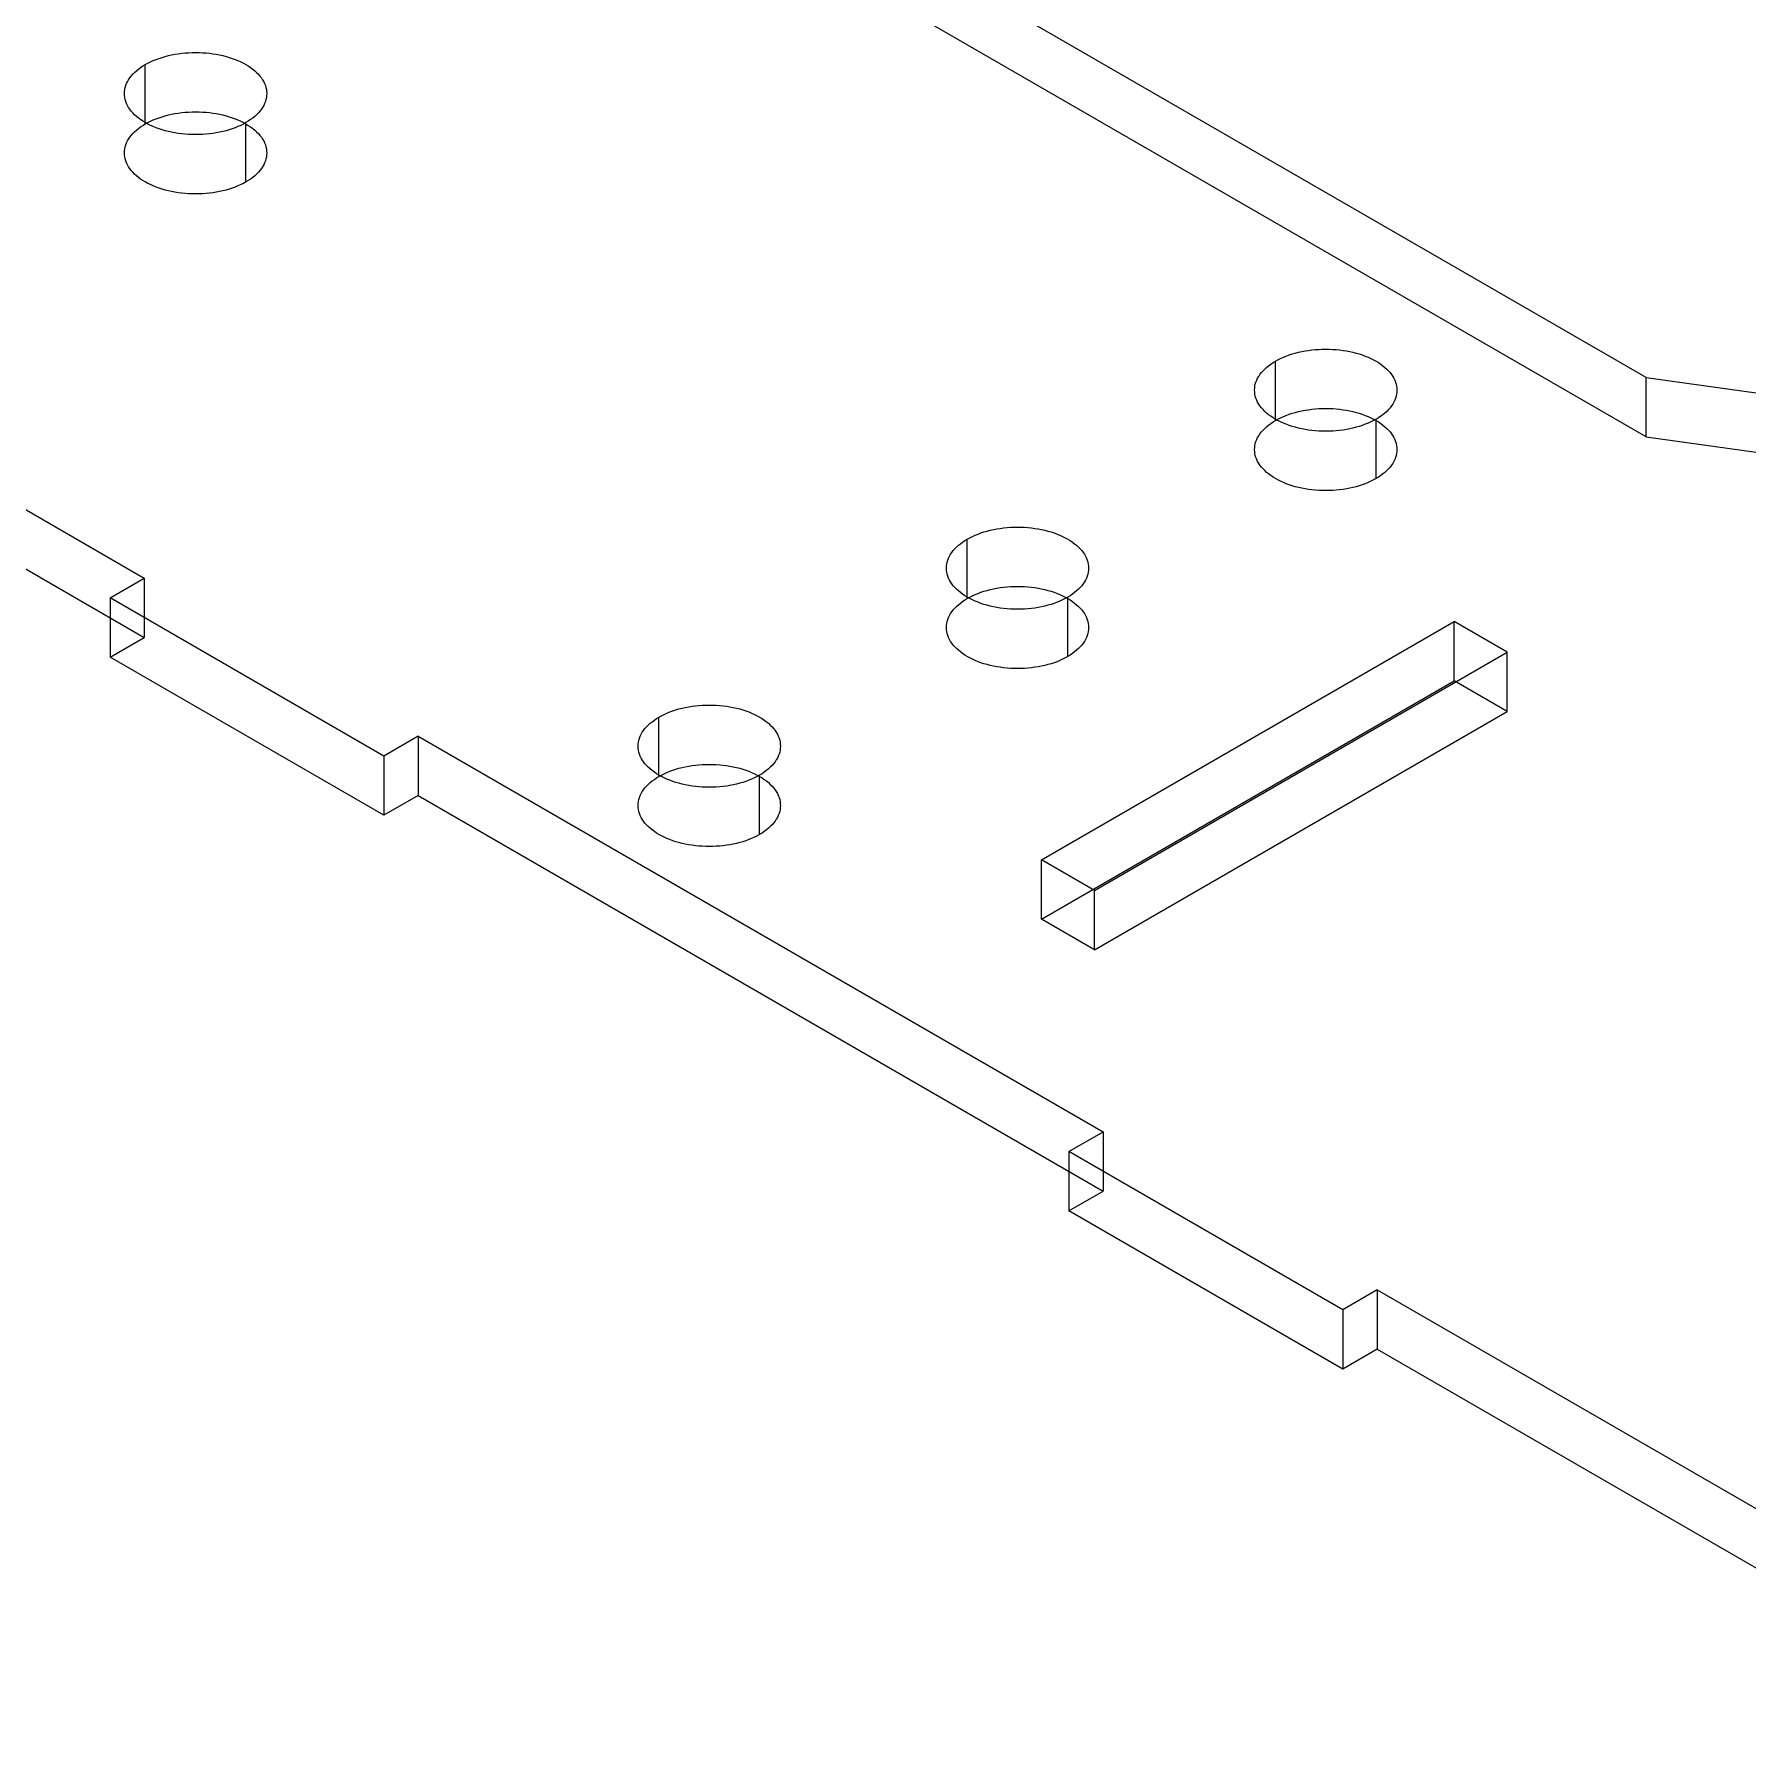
# Model space of a CAD drawing. Header units: inches. Extents: x 3 to 201, y 3 to 129.
# Drawn here: x 182.26 to 185.135, y 66.999 to 69.868 of the extents above; entities that cross this region are included whole.
import ezdxf

# ---------------------------------------------------------------- set-up
doc = ezdxf.new("R2010")
doc.units = ezdxf.units.IN
doc.header["$MEASUREMENT"] = 0

msp = doc.modelspace()

# ---------------------------------------------------------------- linework, layer by layer
at = {"layer": 'OUTLINE'}
for p, q in [((184.9652, 69.2924), (183.4662, 70.1579)), ((184.9652, 69.1929), (183.4662, 70.0584)), ((182.4909, 69.8338), (182.4965, 69.8348)), ((182.4965, 69.8348), (182.5021, 69.8357)), ((182.5021, 69.8357), (182.5078, 69.8365)), ((182.5078, 69.8365), (182.5136, 69.8371)), ((182.5136, 69.8371), (182.5194, 69.8375)), ((182.5194, 69.8375), (182.5252, 69.8377)), ((182.5252, 69.8377), (182.5311, 69.8378)), ((182.5311, 69.8378), (182.537, 69.8377)), ((182.537, 69.8377), (182.5428, 69.8375)), ((182.5428, 69.8375), (182.5486, 69.8371)), ((182.5486, 69.8371), (182.5544, 69.8365)), ((182.5544, 69.8365), (182.5601, 69.8357)), ((182.5601, 69.8357), (182.5658, 69.8348)), ((182.5658, 69.8348), (182.5713, 69.8338)), ((182.4287, 69.8043), (182.4319, 69.8072)), ((182.4319, 69.8072), (182.4352, 69.8099)), ((182.4352, 69.8099), (182.4388, 69.8126)), ((182.4388, 69.8126), (182.4427, 69.8152)), ((182.4427, 69.8152), (182.4467, 69.8176)), ((182.4467, 69.8176), (182.451, 69.82)), ((182.4467, 69.7181), (182.4467, 69.8176)), ((182.451, 69.82), (182.4554, 69.8222)), ((182.4554, 69.8222), (182.46, 69.8242)), ((182.46, 69.8242), (182.4648, 69.8262)), ((182.4648, 69.8262), (182.4697, 69.828)), ((182.4697, 69.828), (182.4748, 69.8297)), ((182.4748, 69.8297), (182.4801, 69.8312)), ((182.4801, 69.8312), (182.4854, 69.8326)), ((182.4854, 69.8326), (182.4909, 69.8338)), ((182.5713, 69.8338), (182.5768, 69.8326)), ((182.5768, 69.8326), (182.5821, 69.8312)), ((182.5821, 69.8312), (182.5874, 69.8297)), ((182.5874, 69.8297), (182.5925, 69.828)), ((182.5925, 69.828), (182.5974, 69.8262)), ((182.5974, 69.8262), (182.6022, 69.8242)), ((182.6022, 69.8242), (182.6068, 69.8222)), ((182.6068, 69.8222), (182.6113, 69.82)), ((182.6113, 69.82), (182.6155, 69.8176)), ((182.6155, 69.8176), (182.6195, 69.8152)), ((182.6195, 69.8152), (182.6234, 69.8126)), ((182.6234, 69.8126), (182.627, 69.8099)), ((182.627, 69.8099), (182.6303, 69.8072)), ((182.6303, 69.8072), (182.6335, 69.8043)), ((182.4123, 69.7756), (182.413, 69.779)), ((182.413, 69.779), (182.414, 69.7823)), ((182.414, 69.7823), (182.4153, 69.7856)), ((182.4153, 69.7856), (182.4169, 69.7889)), ((182.4169, 69.7889), (182.4187, 69.7921)), ((182.4187, 69.7921), (182.4208, 69.7953)), ((182.4208, 69.7953), (182.4232, 69.7984)), ((182.4232, 69.7984), (182.4258, 69.8014)), ((182.4258, 69.8014), (182.4287, 69.8043)), ((182.6335, 69.8043), (182.6364, 69.8014)), ((182.6364, 69.8014), (182.639, 69.7984)), ((182.639, 69.7984), (182.6414, 69.7953)), ((182.6414, 69.7953), (182.6435, 69.7921)), ((182.6435, 69.7921), (182.6453, 69.7889)), ((182.6453, 69.7889), (182.6469, 69.7856)), ((182.6469, 69.7856), (182.6482, 69.7823)), ((182.6482, 69.7823), (182.6492, 69.779)), ((182.6492, 69.779), (182.6499, 69.7756)), ((182.4118, 69.7689), (182.4119, 69.7723)), ((182.4119, 69.7655), (182.4118, 69.7689)), ((182.4119, 69.7723), (182.4123, 69.7756)), ((182.4123, 69.7621), (182.4119, 69.7655)), ((182.413, 69.7588), (182.4123, 69.7621)), ((182.414, 69.7554), (182.413, 69.7588)), ((182.4153, 69.7521), (182.414, 69.7554)), ((182.4169, 69.7489), (182.4153, 69.7521)), ((182.4187, 69.7457), (182.4169, 69.7489)), ((182.6453, 69.7489), (182.6435, 69.7457)), ((182.6469, 69.7521), (182.6453, 69.7489)), ((182.6482, 69.7554), (182.6469, 69.7521)), ((182.6492, 69.7588), (182.6482, 69.7554)), ((182.6499, 69.7621), (182.6492, 69.7588)), ((182.6499, 69.7756), (182.6503, 69.7723)), ((182.6503, 69.7655), (182.6499, 69.7621)), ((182.6503, 69.7723), (182.6505, 69.7689)), ((182.6505, 69.7689), (182.6503, 69.7655)), ((182.4208, 69.7425), (182.4187, 69.7457)), ((182.4232, 69.7394), (182.4208, 69.7425)), ((182.4258, 69.7364), (182.4232, 69.7394)), ((182.4287, 69.7335), (182.4258, 69.7364)), ((182.4319, 69.7306), (182.4287, 69.7335)), ((182.4352, 69.7278), (182.4319, 69.7306)), ((182.4388, 69.7252), (182.4352, 69.7278)), ((182.4427, 69.7226), (182.4388, 69.7252)), ((182.4467, 69.7202), (182.4427, 69.7226)), ((182.4467, 69.7181), (182.451, 69.7204)), ((182.451, 69.7178), (182.4467, 69.7202)), ((182.451, 69.7204), (182.4554, 69.7226)), ((182.4554, 69.7226), (182.46, 69.7247)), ((182.46, 69.7247), (182.4648, 69.7267)), ((182.4648, 69.7267), (182.4697, 69.7285)), ((182.4697, 69.7285), (182.4748, 69.7301)), ((182.4748, 69.7301), (182.4801, 69.7317)), ((182.4801, 69.7317), (182.4854, 69.733)), ((182.4854, 69.733), (182.4909, 69.7342)), ((182.4909, 69.7342), (182.4965, 69.7353)), ((182.4965, 69.7353), (182.5021, 69.7362)), ((182.5021, 69.7362), (182.5078, 69.737)), ((182.5078, 69.737), (182.5136, 69.7375)), ((182.5136, 69.7375), (182.5194, 69.7379)), ((182.5194, 69.7379), (182.5252, 69.7382)), ((182.5252, 69.7382), (182.5311, 69.7383)), ((182.5311, 69.7383), (182.537, 69.7382)), ((182.537, 69.7382), (182.5428, 69.7379)), ((182.5428, 69.7379), (182.5486, 69.7375)), ((182.5486, 69.7375), (182.5544, 69.737)), ((182.5544, 69.737), (182.5601, 69.7362)), ((182.5601, 69.7362), (182.5658, 69.7353)), ((182.5658, 69.7353), (182.5713, 69.7342)), ((182.5713, 69.7342), (182.5768, 69.733)), ((182.5768, 69.733), (182.5821, 69.7317)), ((182.5821, 69.7317), (182.5874, 69.7301)), ((182.5874, 69.7301), (182.5925, 69.7285)), ((182.5925, 69.7285), (182.5974, 69.7267)), ((182.5974, 69.7267), (182.6022, 69.7247)), ((182.6022, 69.7247), (182.6068, 69.7226)), ((182.6068, 69.7226), (182.6113, 69.7204)), ((182.6113, 69.7204), (182.6155, 69.7181)), ((182.6155, 69.7202), (182.6113, 69.7178)), ((182.6195, 69.7226), (182.6155, 69.7202)), ((182.6155, 69.6206), (182.6155, 69.7202)), ((182.6234, 69.7252), (182.6195, 69.7226)), ((182.627, 69.7278), (182.6234, 69.7252)), ((182.6303, 69.7306), (182.627, 69.7278)), ((182.6335, 69.7335), (182.6303, 69.7306)), ((182.6364, 69.7364), (182.6335, 69.7335)), ((182.639, 69.7394), (182.6364, 69.7364)), ((182.6414, 69.7425), (182.639, 69.7394)), ((182.6435, 69.7457), (182.6414, 69.7425)), ((182.4169, 69.6894), (182.4187, 69.6926)), ((182.4187, 69.6926), (182.4208, 69.6957)), ((182.4208, 69.6957), (182.4232, 69.6988)), ((182.4232, 69.6988), (182.4258, 69.7018)), ((182.4258, 69.7018), (182.4287, 69.7048)), ((182.4287, 69.7048), (182.4319, 69.7076)), ((182.4319, 69.7076), (182.4352, 69.7104)), ((182.4352, 69.7104), (182.4388, 69.7131)), ((182.4388, 69.7131), (182.4427, 69.7156)), ((182.4427, 69.7156), (182.4467, 69.7181)), ((182.4554, 69.7156), (182.451, 69.7178)), ((182.46, 69.7135), (182.4554, 69.7156)), ((182.4648, 69.7116), (182.46, 69.7135)), ((182.4697, 69.7098), (182.4648, 69.7116)), ((182.4748, 69.7081), (182.4697, 69.7098)), ((182.4801, 69.7066), (182.4748, 69.7081)), ((182.4854, 69.7052), (182.4801, 69.7066)), ((182.4909, 69.704), (182.4854, 69.7052)), ((182.4965, 69.7029), (182.4909, 69.704)), ((182.5021, 69.702), (182.4965, 69.7029)), ((182.5078, 69.7013), (182.5021, 69.702)), ((182.5136, 69.7007), (182.5078, 69.7013)), ((182.5194, 69.7003), (182.5136, 69.7007)), ((182.5252, 69.7001), (182.5194, 69.7003)), ((182.5311, 69.7), (182.5252, 69.7001)), ((182.537, 69.7001), (182.5311, 69.7)), ((182.5428, 69.7003), (182.537, 69.7001)), ((182.5486, 69.7007), (182.5428, 69.7003)), ((182.5544, 69.7013), (182.5486, 69.7007)), ((182.5601, 69.702), (182.5544, 69.7013)), ((182.5658, 69.7029), (182.5601, 69.702)), ((182.5713, 69.704), (182.5658, 69.7029)), ((182.5768, 69.7052), (182.5713, 69.704)), ((182.5821, 69.7066), (182.5768, 69.7052)), ((182.5874, 69.7081), (182.5821, 69.7066)), ((182.5925, 69.7098), (182.5874, 69.7081)), ((182.5974, 69.7116), (182.5925, 69.7098)), ((182.6022, 69.7135), (182.5974, 69.7116)), ((182.6068, 69.7156), (182.6022, 69.7135)), ((182.6113, 69.7178), (182.6068, 69.7156)), ((182.6155, 69.7181), (182.6195, 69.7156)), ((182.6195, 69.7156), (182.6234, 69.7131)), ((182.6234, 69.7131), (182.627, 69.7104)), ((182.627, 69.7104), (182.6303, 69.7076)), ((182.6303, 69.7076), (182.6335, 69.7048)), ((182.6335, 69.7048), (182.6364, 69.7018)), ((182.6364, 69.7018), (182.639, 69.6988)), ((182.639, 69.6988), (182.6414, 69.6957)), ((182.6414, 69.6957), (182.6435, 69.6926)), ((182.6435, 69.6926), (182.6453, 69.6894)), ((182.4118, 69.6694), (182.4119, 69.6727)), ((182.4119, 69.666), (182.4118, 69.6694)), ((182.4119, 69.6727), (182.4123, 69.6761)), ((182.4123, 69.6626), (182.4119, 69.666)), ((182.4123, 69.6761), (182.413, 69.6795)), ((182.413, 69.6593), (182.4123, 69.6626)), ((182.413, 69.6795), (182.414, 69.6828)), ((182.414, 69.6828), (182.4153, 69.6861)), ((182.4153, 69.6861), (182.4169, 69.6894)), ((182.6453, 69.6894), (182.6469, 69.6861)), ((182.6469, 69.6861), (182.6482, 69.6828)), ((182.6482, 69.6828), (182.6492, 69.6795)), ((182.6492, 69.6795), (182.6499, 69.6761)), ((182.6499, 69.6626), (182.6492, 69.6593)), ((182.6499, 69.6761), (182.6503, 69.6727)), ((182.6503, 69.666), (182.6499, 69.6626)), ((182.6503, 69.6727), (182.6505, 69.6694)), ((182.6505, 69.6694), (182.6503, 69.666)), ((182.414, 69.6559), (182.413, 69.6593)), ((182.4153, 69.6526), (182.414, 69.6559)), ((182.4169, 69.6494), (182.4153, 69.6526)), ((182.4187, 69.6461), (182.4169, 69.6494)), ((182.4208, 69.643), (182.4187, 69.6461)), ((182.4232, 69.6399), (182.4208, 69.643)), ((182.4258, 69.6369), (182.4232, 69.6399)), ((182.4287, 69.6339), (182.4258, 69.6369)), ((182.4319, 69.6311), (182.4287, 69.6339)), ((182.6335, 69.6339), (182.6303, 69.6311)), ((182.6364, 69.6369), (182.6335, 69.6339)), ((182.639, 69.6399), (182.6364, 69.6369)), ((182.6414, 69.643), (182.639, 69.6399)), ((182.6435, 69.6461), (182.6414, 69.643)), ((182.6453, 69.6494), (182.6435, 69.6461)), ((182.6469, 69.6526), (182.6453, 69.6494)), ((182.6482, 69.6559), (182.6469, 69.6526)), ((182.6492, 69.6593), (182.6482, 69.6559)), ((181.2957, 69.6196), (182.4449, 68.9561)), ((182.4352, 69.6283), (182.4319, 69.6311)), ((182.4388, 69.6256), (182.4352, 69.6283)), ((182.4427, 69.6231), (182.4388, 69.6256)), ((182.4467, 69.6206), (182.4427, 69.6231)), ((182.451, 69.6183), (182.4467, 69.6206)), ((182.4554, 69.6161), (182.451, 69.6183)), ((182.46, 69.614), (182.4554, 69.6161)), ((182.4648, 69.6121), (182.46, 69.614)), ((182.4697, 69.6103), (182.4648, 69.6121)), ((182.4748, 69.6086), (182.4697, 69.6103)), ((182.4801, 69.6071), (182.4748, 69.6086)), ((182.4854, 69.6057), (182.4801, 69.6071)), ((182.4909, 69.6045), (182.4854, 69.6057)), ((182.4965, 69.6034), (182.4909, 69.6045)), ((182.5713, 69.6045), (182.5658, 69.6034)), ((182.5768, 69.6057), (182.5713, 69.6045)), ((182.5821, 69.6071), (182.5768, 69.6057)), ((182.5874, 69.6086), (182.5821, 69.6071)), ((182.5925, 69.6103), (182.5874, 69.6086)), ((182.5974, 69.6121), (182.5925, 69.6103)), ((182.6022, 69.614), (182.5974, 69.6121)), ((182.6068, 69.6161), (182.6022, 69.614)), ((182.6113, 69.6183), (182.6068, 69.6161)), ((182.6155, 69.6206), (182.6113, 69.6183)), ((182.6195, 69.6231), (182.6155, 69.6206)), ((182.6234, 69.6256), (182.6195, 69.6231)), ((182.627, 69.6283), (182.6234, 69.6256)), ((182.6303, 69.6311), (182.627, 69.6283)), ((182.5021, 69.6025), (182.4965, 69.6034)), ((182.5078, 69.6018), (182.5021, 69.6025)), ((182.5136, 69.6012), (182.5078, 69.6018)), ((182.5194, 69.6008), (182.5136, 69.6012)), ((182.5252, 69.6005), (182.5194, 69.6008)), ((182.5311, 69.6005), (182.5252, 69.6005)), ((182.537, 69.6005), (182.5311, 69.6005)), ((182.5428, 69.6008), (182.537, 69.6005)), ((182.5486, 69.6012), (182.5428, 69.6008)), ((182.5544, 69.6018), (182.5486, 69.6012)), ((182.5601, 69.6025), (182.5544, 69.6018)), ((182.5658, 69.6034), (182.5601, 69.6025)), ((181.2957, 69.5201), (182.4449, 68.8566)), ((184.335, 69.315), (184.3389, 69.3175)), ((184.3389, 69.3175), (184.3429, 69.32)), ((184.3429, 69.32), (184.3472, 69.3223)), ((184.3429, 69.2205), (184.3429, 69.32)), ((184.3472, 69.3223), (184.3516, 69.3245)), ((184.3516, 69.3245), (184.3562, 69.3266)), ((184.3562, 69.3266), (184.361, 69.3286)), ((184.361, 69.3286), (184.366, 69.3304)), ((184.366, 69.3304), (184.371, 69.332)), ((184.371, 69.332), (184.3763, 69.3335)), ((184.3763, 69.3335), (184.3816, 69.3349)), ((184.3816, 69.3349), (184.3871, 69.3361)), ((184.3871, 69.3361), (184.3927, 69.3372)), ((184.3927, 69.3372), (184.3983, 69.3381)), ((184.3983, 69.3381), (184.404, 69.3388)), ((184.404, 69.3388), (184.4098, 69.3394)), ((184.4098, 69.3394), (184.4156, 69.3398)), ((184.4156, 69.3398), (184.4215, 69.3401)), ((184.4215, 69.3401), (184.4273, 69.3402)), ((184.4273, 69.3402), (184.4332, 69.3401)), ((184.4332, 69.3401), (184.439, 69.3398)), ((184.439, 69.3398), (184.4448, 69.3394)), ((184.4448, 69.3394), (184.4506, 69.3388)), ((184.4506, 69.3388), (184.4563, 69.3381)), ((184.4563, 69.3381), (184.462, 69.3372)), ((184.462, 69.3372), (184.4675, 69.3361)), ((184.4675, 69.3361), (184.473, 69.3349)), ((184.473, 69.3349), (184.4783, 69.3335)), ((184.4783, 69.3335), (184.4836, 69.332)), ((184.4836, 69.332), (184.4887, 69.3304)), ((184.4887, 69.3304), (184.4936, 69.3286)), ((184.4936, 69.3286), (184.4984, 69.3266)), ((184.4984, 69.3266), (184.503, 69.3245)), ((184.503, 69.3245), (184.5075, 69.3223)), ((184.5075, 69.3223), (184.5117, 69.32)), ((184.5117, 69.32), (184.5157, 69.3175)), ((184.5157, 69.3175), (184.5196, 69.315)), ((184.3103, 69.2847), (184.3115, 69.288)), ((184.3115, 69.288), (184.3131, 69.2913)), ((184.3131, 69.2913), (184.3149, 69.2945)), ((184.3149, 69.2945), (184.317, 69.2976)), ((184.317, 69.2976), (184.3194, 69.3007)), ((184.3194, 69.3007), (184.3221, 69.3037)), ((184.3221, 69.3037), (184.3249, 69.3067)), ((184.3249, 69.3067), (184.3281, 69.3095)), ((184.3281, 69.3095), (184.3314, 69.3123)), ((184.3314, 69.3123), (184.335, 69.315)), ((184.5196, 69.315), (184.5232, 69.3123)), ((184.5232, 69.3123), (184.5266, 69.3095)), ((184.5266, 69.3095), (184.5297, 69.3067)), ((184.5297, 69.3067), (184.5326, 69.3037)), ((184.5326, 69.3037), (184.5352, 69.3007)), ((184.5352, 69.3007), (184.5376, 69.2976)), ((184.5376, 69.2976), (184.5397, 69.2945)), ((184.5397, 69.2945), (184.5415, 69.2913)), ((184.5415, 69.2913), (184.5431, 69.288)), ((184.5431, 69.288), (184.5444, 69.2847)), ((184.9652, 69.1929), (184.9652, 69.2924)), ((184.9652, 69.2924), (186.8259, 69.0325)), ((184.308, 69.2713), (184.3081, 69.2746)), ((184.3081, 69.2679), (184.308, 69.2713)), ((184.3081, 69.2746), (184.3085, 69.278)), ((184.3085, 69.2645), (184.3081, 69.2679)), ((184.3085, 69.278), (184.3092, 69.2814)), ((184.3092, 69.2611), (184.3085, 69.2645)), ((184.3092, 69.2814), (184.3103, 69.2847)), ((184.3103, 69.2578), (184.3092, 69.2611)), ((184.5444, 69.2847), (184.5454, 69.2814)), ((184.5454, 69.2611), (184.5444, 69.2578)), ((184.5454, 69.2814), (184.5461, 69.278)), ((184.5461, 69.2645), (184.5454, 69.2611)), ((184.5461, 69.278), (184.5465, 69.2746)), ((184.5465, 69.2679), (184.5461, 69.2645)), ((184.5465, 69.2746), (184.5467, 69.2713)), ((184.5467, 69.2713), (184.5465, 69.2679)), ((184.3115, 69.2545), (184.3103, 69.2578)), ((184.3131, 69.2512), (184.3115, 69.2545)), ((184.3149, 69.248), (184.3131, 69.2512)), ((184.317, 69.2449), (184.3149, 69.248)), ((184.3194, 69.2418), (184.317, 69.2449)), ((184.3221, 69.2388), (184.3194, 69.2418)), ((184.3249, 69.2358), (184.3221, 69.2388)), ((184.3281, 69.233), (184.3249, 69.2358)), ((184.3314, 69.2302), (184.3281, 69.233)), ((184.361, 69.229), (184.366, 69.2308)), ((184.366, 69.2308), (184.371, 69.2325)), ((184.371, 69.2325), (184.3763, 69.234)), ((184.3763, 69.234), (184.3816, 69.2354)), ((184.3816, 69.2354), (184.3871, 69.2366)), ((184.3871, 69.2366), (184.3927, 69.2377)), ((184.3927, 69.2377), (184.3983, 69.2386)), ((184.3983, 69.2386), (184.404, 69.2393)), ((184.404, 69.2393), (184.4098, 69.2399)), ((184.4098, 69.2399), (184.4156, 69.2403)), ((184.4156, 69.2403), (184.4215, 69.2406)), ((184.4215, 69.2406), (184.4273, 69.2406)), ((184.4273, 69.2406), (184.4332, 69.2406)), ((184.4332, 69.2406), (184.439, 69.2403)), ((184.439, 69.2403), (184.4448, 69.2399)), ((184.4448, 69.2399), (184.4506, 69.2393)), ((184.4506, 69.2393), (184.4563, 69.2386)), ((184.4563, 69.2386), (184.462, 69.2377)), ((184.462, 69.2377), (184.4675, 69.2366)), ((184.4675, 69.2366), (184.473, 69.2354)), ((184.473, 69.2354), (184.4783, 69.234)), ((184.4783, 69.234), (184.4836, 69.2325)), ((184.4836, 69.2325), (184.4887, 69.2308)), ((184.4887, 69.2308), (184.4936, 69.229)), ((184.5266, 69.233), (184.5232, 69.2302)), ((184.5297, 69.2358), (184.5266, 69.233)), ((184.5326, 69.2388), (184.5297, 69.2358)), ((184.5352, 69.2418), (184.5326, 69.2388)), ((184.5376, 69.2449), (184.5352, 69.2418)), ((184.5397, 69.248), (184.5376, 69.2449)), ((184.5415, 69.2512), (184.5397, 69.248)), ((184.5431, 69.2545), (184.5415, 69.2512)), ((184.5444, 69.2578), (184.5431, 69.2545)), ((184.3194, 69.2012), (184.3221, 69.2042)), ((184.3221, 69.2042), (184.3249, 69.2072)), ((184.3249, 69.2072), (184.3281, 69.21)), ((184.3281, 69.21), (184.3314, 69.2128)), ((184.335, 69.2275), (184.3314, 69.2302)), ((184.3314, 69.2128), (184.335, 69.2154)), ((184.3389, 69.225), (184.335, 69.2275)), ((184.335, 69.2154), (184.3389, 69.218)), ((184.3429, 69.2225), (184.3389, 69.225)), ((184.3389, 69.218), (184.3429, 69.2205)), ((184.3429, 69.2205), (184.3472, 69.2228)), ((184.3472, 69.2202), (184.3429, 69.2225)), ((184.3472, 69.2228), (184.3516, 69.225)), ((184.3516, 69.218), (184.3472, 69.2202)), ((184.3516, 69.225), (184.3562, 69.2271)), ((184.3562, 69.2159), (184.3516, 69.218)), ((184.3562, 69.2271), (184.361, 69.229)), ((184.361, 69.214), (184.3562, 69.2159)), ((184.366, 69.2121), (184.361, 69.214)), ((184.371, 69.2105), (184.366, 69.2121)), ((184.3763, 69.209), (184.371, 69.2105)), ((184.3816, 69.2076), (184.3763, 69.209)), ((184.3871, 69.2064), (184.3816, 69.2076)), ((184.3927, 69.2053), (184.3871, 69.2064)), ((184.3983, 69.2044), (184.3927, 69.2053)), ((184.404, 69.2037), (184.3983, 69.2044)), ((184.4098, 69.2031), (184.404, 69.2037)), ((184.4156, 69.2027), (184.4098, 69.2031)), ((184.4215, 69.2024), (184.4156, 69.2027)), ((184.4273, 69.2023), (184.4215, 69.2024)), ((184.4332, 69.2024), (184.4273, 69.2023)), ((184.439, 69.2027), (184.4332, 69.2024)), ((184.4448, 69.2031), (184.439, 69.2027)), ((184.4506, 69.2037), (184.4448, 69.2031)), ((184.4563, 69.2044), (184.4506, 69.2037)), ((184.462, 69.2053), (184.4563, 69.2044)), ((184.4675, 69.2064), (184.462, 69.2053)), ((184.473, 69.2076), (184.4675, 69.2064)), ((184.4783, 69.209), (184.473, 69.2076)), ((184.4836, 69.2105), (184.4783, 69.209)), ((184.4887, 69.2121), (184.4836, 69.2105)), ((184.4936, 69.214), (184.4887, 69.2121)), ((184.4936, 69.229), (184.4984, 69.2271)), ((184.4984, 69.2159), (184.4936, 69.214)), ((184.4984, 69.2271), (184.503, 69.225)), ((184.503, 69.218), (184.4984, 69.2159)), ((184.503, 69.225), (184.5075, 69.2228)), ((184.5075, 69.2202), (184.503, 69.218)), ((184.5075, 69.2228), (184.5117, 69.2205)), ((184.5117, 69.2225), (184.5075, 69.2202)), ((184.5157, 69.225), (184.5117, 69.2225)), ((184.5117, 69.123), (184.5117, 69.2225)), ((184.5117, 69.2205), (184.5157, 69.218)), ((184.5196, 69.2275), (184.5157, 69.225)), ((184.5157, 69.218), (184.5196, 69.2154)), ((184.5232, 69.2302), (184.5196, 69.2275)), ((184.5196, 69.2154), (184.5232, 69.2128)), ((184.5232, 69.2128), (184.5266, 69.21)), ((184.5266, 69.21), (184.5297, 69.2072)), ((184.5297, 69.2072), (184.5326, 69.2042)), ((184.5326, 69.2042), (184.5352, 69.2012)), ((184.308, 69.1717), (184.3081, 69.1751)), ((184.3081, 69.1751), (184.3085, 69.1785)), ((184.3085, 69.1785), (184.3092, 69.1818)), ((184.3092, 69.1818), (184.3103, 69.1852)), ((184.3103, 69.1852), (184.3115, 69.1885)), ((184.3115, 69.1885), (184.3131, 69.1917)), ((184.3131, 69.1917), (184.3149, 69.1949)), ((184.3149, 69.1949), (184.317, 69.1981)), ((184.317, 69.1981), (184.3194, 69.2012)), ((184.5352, 69.2012), (184.5376, 69.1981)), ((184.5376, 69.1981), (184.5397, 69.1949)), ((184.5397, 69.1949), (184.5415, 69.1917)), ((184.5415, 69.1917), (184.5431, 69.1885)), ((184.5431, 69.1885), (184.5444, 69.1852)), ((184.5444, 69.1852), (184.5454, 69.1818)), ((184.5454, 69.1818), (184.5461, 69.1785)), ((184.5461, 69.1785), (184.5465, 69.1751)), ((184.5465, 69.1751), (184.5467, 69.1717)), ((184.9652, 69.1929), (186.8259, 68.933)), ((184.3081, 69.1683), (184.308, 69.1717)), ((184.3085, 69.165), (184.3081, 69.1683)), ((184.3092, 69.1616), (184.3085, 69.165)), ((184.3103, 69.1583), (184.3092, 69.1616)), ((184.3115, 69.155), (184.3103, 69.1583)), ((184.3131, 69.1517), (184.3115, 69.155)), ((184.3149, 69.1485), (184.3131, 69.1517)), ((184.317, 69.1454), (184.3149, 69.1485)), ((184.3194, 69.1423), (184.317, 69.1454)), ((184.5376, 69.1454), (184.5352, 69.1423)), ((184.5397, 69.1485), (184.5376, 69.1454)), ((184.5415, 69.1517), (184.5397, 69.1485)), ((184.5431, 69.155), (184.5415, 69.1517)), ((184.5444, 69.1583), (184.5431, 69.155)), ((184.5454, 69.1616), (184.5444, 69.1583)), ((184.5461, 69.165), (184.5454, 69.1616)), ((184.5465, 69.1683), (184.5461, 69.165)), ((184.5467, 69.1717), (184.5465, 69.1683)), ((184.3221, 69.1392), (184.3194, 69.1423)), ((184.3249, 69.1363), (184.3221, 69.1392)), ((184.3281, 69.1334), (184.3249, 69.1363)), ((184.3314, 69.1307), (184.3281, 69.1334)), ((184.335, 69.128), (184.3314, 69.1307)), ((184.3389, 69.1254), (184.335, 69.128)), ((184.3429, 69.123), (184.3389, 69.1254)), ((184.3472, 69.1207), (184.3429, 69.123)), ((184.3516, 69.1185), (184.3472, 69.1207)), ((184.3562, 69.1164), (184.3516, 69.1185)), ((184.361, 69.1144), (184.3562, 69.1164)), ((184.4984, 69.1164), (184.4936, 69.1144)), ((184.503, 69.1185), (184.4984, 69.1164)), ((184.5075, 69.1207), (184.503, 69.1185)), ((184.5117, 69.123), (184.5075, 69.1207)), ((184.5157, 69.1254), (184.5117, 69.123)), ((184.5196, 69.128), (184.5157, 69.1254)), ((184.5232, 69.1307), (184.5196, 69.128)), ((184.5266, 69.1334), (184.5232, 69.1307)), ((184.5297, 69.1363), (184.5266, 69.1334)), ((184.5326, 69.1392), (184.5297, 69.1363)), ((184.5352, 69.1423), (184.5326, 69.1392)), ((184.366, 69.1126), (184.361, 69.1144)), ((184.371, 69.111), (184.366, 69.1126)), ((184.3763, 69.1094), (184.371, 69.111)), ((184.3816, 69.1081), (184.3763, 69.1094)), ((184.3871, 69.1068), (184.3816, 69.1081)), ((184.3927, 69.1058), (184.3871, 69.1068)), ((184.3983, 69.1049), (184.3927, 69.1058)), ((184.404, 69.1041), (184.3983, 69.1049)), ((184.4098, 69.1036), (184.404, 69.1041)), ((184.4156, 69.1031), (184.4098, 69.1036)), ((184.4215, 69.1029), (184.4156, 69.1031)), ((184.4273, 69.1028), (184.4215, 69.1029)), ((184.4332, 69.1029), (184.4273, 69.1028)), ((184.439, 69.1031), (184.4332, 69.1029)), ((184.4448, 69.1036), (184.439, 69.1031)), ((184.4506, 69.1041), (184.4448, 69.1036)), ((184.4563, 69.1049), (184.4506, 69.1041)), ((184.462, 69.1058), (184.4563, 69.1049)), ((184.4675, 69.1068), (184.462, 69.1058)), ((184.473, 69.1081), (184.4675, 69.1068)), ((184.4783, 69.1094), (184.473, 69.1081)), ((184.4836, 69.111), (184.4783, 69.1094)), ((184.4887, 69.1126), (184.4836, 69.111)), ((184.4936, 69.1144), (184.4887, 69.1126)), ((183.8391, 69.028), (183.8439, 69.03)), ((183.8439, 69.03), (183.8488, 69.0318)), ((183.8488, 69.0318), (183.8539, 69.0334)), ((183.8539, 69.0334), (183.8591, 69.035)), ((183.8591, 69.035), (183.8645, 69.0363)), ((183.8645, 69.0363), (183.87, 69.0376)), ((183.87, 69.0376), (183.8755, 69.0386)), ((183.8755, 69.0386), (183.8812, 69.0395)), ((183.8812, 69.0395), (183.8869, 69.0403)), ((183.8869, 69.0403), (183.8927, 69.0408)), ((183.8927, 69.0408), (183.8985, 69.0412)), ((183.8985, 69.0412), (183.9043, 69.0415)), ((183.9043, 69.0415), (183.9102, 69.0416)), ((183.9102, 69.0416), (183.916, 69.0415)), ((183.916, 69.0415), (183.9219, 69.0412)), ((183.9219, 69.0412), (183.9277, 69.0408)), ((183.9277, 69.0408), (183.9334, 69.0403)), ((183.9334, 69.0403), (183.9392, 69.0395)), ((183.9392, 69.0395), (183.9448, 69.0386)), ((183.9448, 69.0386), (183.9504, 69.0376)), ((183.9504, 69.0376), (183.9558, 69.0363)), ((183.9558, 69.0363), (183.9612, 69.035)), ((183.9612, 69.035), (183.9664, 69.0334)), ((183.9664, 69.0334), (183.9715, 69.0318)), ((183.9715, 69.0318), (183.9765, 69.03)), ((183.9765, 69.03), (183.9813, 69.028)), ((183.7999, 68.999), (183.8023, 69.0021)), ((183.8023, 69.0021), (183.8049, 69.0052)), ((183.8049, 69.0052), (183.8078, 69.0081)), ((183.8078, 69.0081), (183.8109, 69.011)), ((183.8109, 69.011), (183.8143, 69.0137)), ((183.8143, 69.0137), (183.8179, 69.0164)), ((183.8179, 69.0164), (183.8217, 69.0189)), ((183.8217, 69.0189), (183.8258, 69.0214)), ((183.8258, 69.0214), (183.83, 69.0237)), ((183.8258, 68.9219), (183.8258, 69.0214)), ((183.83, 69.0237), (183.8344, 69.0259)), ((183.8344, 69.0259), (183.8391, 69.028)), ((183.9813, 69.028), (183.9859, 69.0259)), ((183.9859, 69.0259), (183.9903, 69.0237)), ((183.9903, 69.0237), (183.9946, 69.0214)), ((183.9946, 69.0214), (183.9986, 69.0189)), ((183.9986, 69.0189), (184.0024, 69.0164)), ((184.0024, 69.0164), (184.006, 69.0137)), ((184.006, 69.0137), (184.0094, 69.011)), ((184.0094, 69.011), (184.0125, 69.0081)), ((184.0125, 69.0081), (184.0154, 69.0052)), ((184.0154, 69.0052), (184.0181, 69.0021)), ((184.0181, 69.0021), (184.0204, 68.999)), ((183.7908, 68.9727), (183.791, 68.9761)), ((183.791, 68.9693), (183.7908, 68.9727)), ((183.791, 68.9761), (183.7914, 68.9794)), ((183.7914, 68.9794), (183.7921, 68.9828)), ((183.7921, 68.9828), (183.7931, 68.9861)), ((183.7931, 68.9861), (183.7944, 68.9894)), ((183.7944, 68.9894), (183.7959, 68.9927)), ((183.7959, 68.9927), (183.7978, 68.9959)), ((183.7978, 68.9959), (183.7999, 68.999)), ((184.0204, 68.999), (184.0225, 68.9959)), ((184.0225, 68.9959), (184.0244, 68.9927)), ((184.0244, 68.9927), (184.0259, 68.9894)), ((184.0259, 68.9894), (184.0272, 68.9861)), ((184.0272, 68.9861), (184.0282, 68.9828)), ((184.0282, 68.9828), (184.0289, 68.9794)), ((184.0289, 68.9794), (184.0294, 68.9761)), ((184.0294, 68.9761), (184.0295, 68.9727)), ((184.0295, 68.9727), (184.0294, 68.9693)), ((182.3875, 68.9229), (182.4449, 68.9561)), ((182.4449, 68.9561), (182.4449, 68.8566)), ((183.7914, 68.9659), (183.791, 68.9693)), ((183.7921, 68.9626), (183.7914, 68.9659)), ((183.7931, 68.9592), (183.7921, 68.9626)), ((183.7944, 68.9559), (183.7931, 68.9592)), ((183.7959, 68.9527), (183.7944, 68.9559)), ((183.7978, 68.9495), (183.7959, 68.9527)), ((183.7999, 68.9463), (183.7978, 68.9495)), ((183.8023, 68.9432), (183.7999, 68.9463)), ((183.8049, 68.9402), (183.8023, 68.9432)), ((184.0181, 68.9432), (184.0154, 68.9402)), ((184.0204, 68.9463), (184.0181, 68.9432)), ((184.0225, 68.9495), (184.0204, 68.9463)), ((184.0244, 68.9527), (184.0225, 68.9495)), ((184.0259, 68.9559), (184.0244, 68.9527)), ((184.0272, 68.9592), (184.0259, 68.9559)), ((184.0282, 68.9626), (184.0272, 68.9592)), ((184.0289, 68.9659), (184.0282, 68.9626)), ((184.0294, 68.9693), (184.0289, 68.9659)), ((182.3875, 68.9229), (182.3875, 68.8234)), ((182.8471, 68.6575), (182.3875, 68.9229)), ((183.8078, 68.9372), (183.8049, 68.9402)), ((183.8109, 68.9344), (183.8078, 68.9372)), ((183.8143, 68.9316), (183.8109, 68.9344)), ((183.8109, 68.9114), (183.8143, 68.9142)), ((183.8179, 68.929), (183.8143, 68.9316)), ((183.8143, 68.9142), (183.8179, 68.9169)), ((183.8217, 68.9264), (183.8179, 68.929)), ((183.8179, 68.9169), (183.8217, 68.9194)), ((183.8258, 68.9239), (183.8217, 68.9264)), ((183.8217, 68.9194), (183.8258, 68.9219)), ((183.8258, 68.9219), (183.83, 68.9242)), ((183.83, 68.9216), (183.8258, 68.9239)), ((183.83, 68.9242), (183.8344, 68.9264)), ((183.8344, 68.9194), (183.83, 68.9216)), ((183.8344, 68.9264), (183.8391, 68.9285)), ((183.8391, 68.9173), (183.8344, 68.9194)), ((183.8391, 68.9285), (183.8439, 68.9304)), ((183.8439, 68.9154), (183.8391, 68.9173)), ((183.8439, 68.9304), (183.8488, 68.9322)), ((183.8488, 68.9136), (183.8439, 68.9154)), ((183.8488, 68.9322), (183.8539, 68.9339)), ((183.8539, 68.9339), (183.8591, 68.9354)), ((183.8591, 68.9354), (183.8645, 68.9368)), ((183.8645, 68.9368), (183.87, 68.938)), ((183.87, 68.938), (183.8755, 68.9391)), ((183.8755, 68.9391), (183.8812, 68.94)), ((183.8812, 68.94), (183.8869, 68.9407)), ((183.8869, 68.9407), (183.8927, 68.9413)), ((183.8927, 68.9413), (183.8985, 68.9417)), ((183.8985, 68.9417), (183.9043, 68.942)), ((183.9043, 68.942), (183.9102, 68.9421)), ((183.9102, 68.9421), (183.916, 68.942)), ((183.916, 68.942), (183.9219, 68.9417)), ((183.9219, 68.9417), (183.9277, 68.9413)), ((183.9277, 68.9413), (183.9334, 68.9407)), ((183.9334, 68.9407), (183.9392, 68.94)), ((183.9392, 68.94), (183.9448, 68.9391)), ((183.9448, 68.9391), (183.9504, 68.938)), ((183.9504, 68.938), (183.9558, 68.9368)), ((183.9558, 68.9368), (183.9612, 68.9354)), ((183.9612, 68.9354), (183.9664, 68.9339)), ((183.9664, 68.9339), (183.9715, 68.9322)), ((183.9715, 68.9322), (183.9765, 68.9304)), ((183.9765, 68.9154), (183.9715, 68.9136)), ((183.9765, 68.9304), (183.9813, 68.9285)), ((183.9813, 68.9173), (183.9765, 68.9154)), ((183.9813, 68.9285), (183.9859, 68.9264)), ((183.9859, 68.9194), (183.9813, 68.9173)), ((183.9859, 68.9264), (183.9903, 68.9242)), ((183.9903, 68.9216), (183.9859, 68.9194)), ((183.9903, 68.9242), (183.9946, 68.9219)), ((183.9946, 68.9239), (183.9903, 68.9216)), ((183.9986, 68.9264), (183.9946, 68.9239)), ((183.9946, 68.8244), (183.9946, 68.9239)), ((183.9946, 68.9219), (183.9986, 68.9194)), ((184.0024, 68.929), (183.9986, 68.9264)), ((183.9986, 68.9194), (184.0024, 68.9169)), ((184.006, 68.9316), (184.0024, 68.929)), ((184.0024, 68.9169), (184.006, 68.9142)), ((184.0094, 68.9344), (184.006, 68.9316)), ((184.006, 68.9142), (184.0094, 68.9114)), ((184.0125, 68.9372), (184.0094, 68.9344)), ((184.0154, 68.9402), (184.0125, 68.9372)), ((183.7921, 68.8833), (183.7931, 68.8866)), ((183.7931, 68.8866), (183.7944, 68.8899)), ((183.7944, 68.8899), (183.7959, 68.8931)), ((183.7959, 68.8931), (183.7978, 68.8964)), ((183.7978, 68.8964), (183.7999, 68.8995)), ((183.7999, 68.8995), (183.8023, 68.9026)), ((183.8023, 68.9026), (183.8049, 68.9056)), ((183.8049, 68.9056), (183.8078, 68.9086)), ((183.8078, 68.9086), (183.8109, 68.9114)), ((183.8539, 68.9119), (183.8488, 68.9136)), ((183.8591, 68.9104), (183.8539, 68.9119)), ((183.8645, 68.909), (183.8591, 68.9104)), ((183.87, 68.9078), (183.8645, 68.909)), ((183.8755, 68.9067), (183.87, 68.9078)), ((183.8812, 68.9058), (183.8755, 68.9067)), ((183.8869, 68.9051), (183.8812, 68.9058)), ((183.8927, 68.9045), (183.8869, 68.9051)), ((183.8985, 68.9041), (183.8927, 68.9045)), ((183.9043, 68.9038), (183.8985, 68.9041)), ((183.9102, 68.9038), (183.9043, 68.9038)), ((183.916, 68.9038), (183.9102, 68.9038)), ((183.9219, 68.9041), (183.916, 68.9038)), ((183.9277, 68.9045), (183.9219, 68.9041)), ((183.9334, 68.9051), (183.9277, 68.9045)), ((183.9392, 68.9058), (183.9334, 68.9051)), ((183.9448, 68.9067), (183.9392, 68.9058)), ((183.9504, 68.9078), (183.9448, 68.9067)), ((183.9558, 68.909), (183.9504, 68.9078)), ((183.9612, 68.9104), (183.9558, 68.909)), ((183.9664, 68.9119), (183.9612, 68.9104)), ((183.9715, 68.9136), (183.9664, 68.9119)), ((184.0094, 68.9114), (184.0125, 68.9086)), ((184.0125, 68.9086), (184.0154, 68.9056)), ((184.0154, 68.9056), (184.0181, 68.9026)), ((184.0181, 68.9026), (184.0204, 68.8995)), ((184.0204, 68.8995), (184.0225, 68.8964)), ((184.0225, 68.8964), (184.0244, 68.8931)), ((184.0244, 68.8931), (184.0259, 68.8899)), ((184.0259, 68.8899), (184.0272, 68.8866)), ((184.0272, 68.8866), (184.0282, 68.8833)), ((182.3875, 68.8234), (182.4449, 68.8566)), ((183.7908, 68.8731), (183.791, 68.8765)), ((183.791, 68.8698), (183.7908, 68.8731)), ((183.791, 68.8765), (183.7914, 68.8799)), ((183.7914, 68.8664), (183.791, 68.8698)), ((183.7914, 68.8799), (183.7921, 68.8833)), ((183.7921, 68.863), (183.7914, 68.8664)), ((183.7931, 68.8597), (183.7921, 68.863)), ((183.7944, 68.8564), (183.7931, 68.8597)), ((183.9505, 68.4833), (184.6428, 68.883)), ((184.0272, 68.8597), (184.0259, 68.8564)), ((184.0282, 68.863), (184.0272, 68.8597)), ((184.0282, 68.8833), (184.0289, 68.8799)), ((184.0289, 68.8664), (184.0282, 68.863)), ((184.0289, 68.8799), (184.0294, 68.8765)), ((184.0294, 68.8698), (184.0289, 68.8664)), ((184.0294, 68.8765), (184.0295, 68.8731)), ((184.0295, 68.8731), (184.0294, 68.8698)), ((184.7317, 68.8317), (184.6428, 68.883)), ((184.6428, 68.7835), (184.6428, 68.883)), ((183.7959, 68.8531), (183.7944, 68.8564)), ((183.7978, 68.8499), (183.7959, 68.8531)), ((183.7999, 68.8468), (183.7978, 68.8499)), ((183.8023, 68.8437), (183.7999, 68.8468)), ((183.8049, 68.8407), (183.8023, 68.8437)), ((183.8078, 68.8377), (183.8049, 68.8407)), ((183.8109, 68.8349), (183.8078, 68.8377)), ((183.8143, 68.8321), (183.8109, 68.8349)), ((183.8179, 68.8294), (183.8143, 68.8321)), ((183.8217, 68.8269), (183.8179, 68.8294)), ((184.0024, 68.8294), (183.9986, 68.8269)), ((184.006, 68.8321), (184.0024, 68.8294)), ((184.0094, 68.8349), (184.006, 68.8321)), ((184.0125, 68.8377), (184.0094, 68.8349)), ((184.0154, 68.8407), (184.0125, 68.8377)), ((184.0181, 68.8437), (184.0154, 68.8407)), ((184.0204, 68.8468), (184.0181, 68.8437)), ((184.0225, 68.8499), (184.0204, 68.8468)), ((184.0244, 68.8531), (184.0225, 68.8499)), ((184.0259, 68.8564), (184.0244, 68.8531)), ((184.0395, 68.432), (184.7317, 68.8317)), ((184.7317, 68.7321), (184.7317, 68.8317)), ((182.8471, 68.558), (182.3875, 68.8234)), ((183.8258, 68.8244), (183.8217, 68.8269)), ((183.83, 68.8221), (183.8258, 68.8244)), ((183.8344, 68.8199), (183.83, 68.8221)), ((183.8391, 68.8178), (183.8344, 68.8199)), ((183.8439, 68.8158), (183.8391, 68.8178)), ((183.8488, 68.814), (183.8439, 68.8158)), ((183.8539, 68.8124), (183.8488, 68.814)), ((183.8591, 68.8108), (183.8539, 68.8124)), ((183.8645, 68.8095), (183.8591, 68.8108)), ((183.87, 68.8083), (183.8645, 68.8095)), ((183.8755, 68.8072), (183.87, 68.8083)), ((183.8812, 68.8063), (183.8755, 68.8072)), ((183.8869, 68.8056), (183.8812, 68.8063)), ((183.8927, 68.805), (183.8869, 68.8056)), ((183.8985, 68.8046), (183.8927, 68.805)), ((183.9043, 68.8043), (183.8985, 68.8046)), ((183.9102, 68.8042), (183.9043, 68.8043)), ((183.916, 68.8043), (183.9102, 68.8042)), ((183.9219, 68.8046), (183.916, 68.8043)), ((183.9277, 68.805), (183.9219, 68.8046)), ((183.9334, 68.8056), (183.9277, 68.805)), ((183.9392, 68.8063), (183.9334, 68.8056)), ((183.9448, 68.8072), (183.9392, 68.8063)), ((183.9504, 68.8083), (183.9448, 68.8072)), ((183.9558, 68.8095), (183.9504, 68.8083)), ((183.9612, 68.8108), (183.9558, 68.8095)), ((183.9664, 68.8124), (183.9612, 68.8108)), ((183.9715, 68.814), (183.9664, 68.8124)), ((183.9765, 68.8158), (183.9715, 68.814)), ((183.9813, 68.8178), (183.9765, 68.8158)), ((183.9859, 68.8199), (183.9813, 68.8178)), ((183.9903, 68.8221), (183.9859, 68.8199)), ((183.9946, 68.8244), (183.9903, 68.8221)), ((183.9986, 68.8269), (183.9946, 68.8244)), ((183.9505, 68.3838), (184.6428, 68.7835)), ((184.7317, 68.7321), (184.6428, 68.7835)), ((183.364, 68.7409), (183.3697, 68.7417)), ((183.3697, 68.7417), (183.3755, 68.7423)), ((183.3755, 68.7423), (183.3813, 68.7427)), ((183.3813, 68.7427), (183.3872, 68.7429)), ((183.3872, 68.7429), (183.393, 68.743)), ((183.393, 68.743), (183.3989, 68.7429)), ((183.3989, 68.7429), (183.4047, 68.7427)), ((183.4047, 68.7427), (183.4105, 68.7423)), ((183.4105, 68.7423), (183.4163, 68.7417)), ((183.4163, 68.7417), (183.422, 68.7409)), ((183.2938, 68.7124), (183.2972, 68.7151)), ((183.2972, 68.7151), (183.3008, 68.7178)), ((183.3008, 68.7178), (183.3046, 68.7204)), ((183.3046, 68.7204), (183.3086, 68.7228)), ((183.3086, 68.7228), (183.3129, 68.7251)), ((183.3086, 68.6233), (183.3086, 68.7228)), ((183.3129, 68.7251), (183.3173, 68.7274)), ((183.3173, 68.7274), (183.3219, 68.7294)), ((183.3219, 68.7294), (183.3267, 68.7314)), ((183.3267, 68.7314), (183.3317, 68.7332)), ((183.3317, 68.7332), (183.3368, 68.7349)), ((183.3368, 68.7349), (183.342, 68.7364)), ((183.342, 68.7364), (183.3473, 68.7378)), ((183.3473, 68.7378), (183.3528, 68.739)), ((183.3528, 68.739), (183.3584, 68.74)), ((183.3584, 68.74), (183.364, 68.7409)), ((183.422, 68.7409), (183.4277, 68.74)), ((183.4277, 68.74), (183.4332, 68.739)), ((183.4332, 68.739), (183.4387, 68.7378)), ((183.4387, 68.7378), (183.444, 68.7364)), ((183.444, 68.7364), (183.4493, 68.7349)), ((183.4493, 68.7349), (183.4544, 68.7332)), ((183.4544, 68.7332), (183.4593, 68.7314)), ((183.4593, 68.7314), (183.4641, 68.7294)), ((183.4641, 68.7294), (183.4687, 68.7274)), ((183.4687, 68.7274), (183.4732, 68.7251)), ((183.4732, 68.7251), (183.4774, 68.7228)), ((183.4774, 68.7228), (183.4815, 68.7204)), ((183.4815, 68.7204), (183.4853, 68.7178)), ((183.4853, 68.7178), (183.4889, 68.7151)), ((183.4889, 68.7151), (183.4923, 68.7124)), ((184.0395, 68.3324), (184.7317, 68.7321)), ((182.9046, 68.6907), (182.8471, 68.6575)), ((182.9046, 68.6907), (182.9046, 68.5911)), ((182.9046, 68.6907), (184.0538, 68.0272)), ((183.2742, 68.6808), (183.275, 68.6842)), ((183.275, 68.6842), (183.276, 68.6875)), ((183.276, 68.6875), (183.2772, 68.6908)), ((183.2772, 68.6908), (183.2788, 68.6941)), ((183.2788, 68.6941), (183.2806, 68.6973)), ((183.2806, 68.6973), (183.2827, 68.7005)), ((183.2827, 68.7005), (183.2851, 68.7035)), ((183.2851, 68.7035), (183.2878, 68.7066)), ((183.2878, 68.7066), (183.2906, 68.7095)), ((183.2906, 68.7095), (183.2938, 68.7124)), ((183.4923, 68.7124), (183.4954, 68.7095)), ((183.4954, 68.7095), (183.4983, 68.7066)), ((183.4983, 68.7066), (183.5009, 68.7035)), ((183.5009, 68.7035), (183.5033, 68.7005)), ((183.5033, 68.7005), (183.5054, 68.6973)), ((183.5054, 68.6973), (183.5072, 68.6941)), ((183.5072, 68.6941), (183.5088, 68.6908)), ((183.5088, 68.6908), (183.5101, 68.6875)), ((183.5101, 68.6875), (183.5111, 68.6842)), ((183.5111, 68.6842), (183.5118, 68.6808)), ((182.8471, 68.6575), (182.8471, 68.558)), ((183.2737, 68.6741), (183.2738, 68.6775)), ((183.2738, 68.6707), (183.2737, 68.6741)), ((183.2738, 68.6775), (183.2742, 68.6808)), ((183.2742, 68.6673), (183.2738, 68.6707)), ((183.275, 68.664), (183.2742, 68.6673)), ((183.276, 68.6606), (183.275, 68.664)), ((183.2772, 68.6573), (183.276, 68.6606)), ((183.2788, 68.6541), (183.2772, 68.6573)), ((183.5088, 68.6573), (183.5072, 68.6541)), ((183.5101, 68.6606), (183.5088, 68.6573)), ((183.5111, 68.664), (183.5101, 68.6606)), ((183.5118, 68.6673), (183.5111, 68.664)), ((183.5118, 68.6808), (183.5122, 68.6775)), ((183.5122, 68.6707), (183.5118, 68.6673)), ((183.5122, 68.6775), (183.5124, 68.6741)), ((183.5124, 68.6741), (183.5122, 68.6707)), ((183.2806, 68.6509), (183.2788, 68.6541)), ((183.2827, 68.6477), (183.2806, 68.6509)), ((183.2851, 68.6446), (183.2827, 68.6477)), ((183.2878, 68.6416), (183.2851, 68.6446)), ((183.2906, 68.6387), (183.2878, 68.6416)), ((183.2938, 68.6358), (183.2906, 68.6387)), ((183.2972, 68.633), (183.2938, 68.6358)), ((183.3008, 68.6304), (183.2972, 68.633)), ((183.3046, 68.6278), (183.3008, 68.6304)), ((183.3086, 68.6254), (183.3046, 68.6278)), ((183.3129, 68.6256), (183.3173, 68.6278)), ((183.3173, 68.6278), (183.3219, 68.6299)), ((183.3219, 68.6299), (183.3267, 68.6319)), ((183.3267, 68.6319), (183.3317, 68.6337)), ((183.3317, 68.6337), (183.3368, 68.6353)), ((183.3368, 68.6353), (183.342, 68.6369)), ((183.342, 68.6369), (183.3473, 68.6382)), ((183.3473, 68.6382), (183.3528, 68.6394)), ((183.3528, 68.6394), (183.3584, 68.6405)), ((183.3584, 68.6405), (183.364, 68.6414)), ((183.364, 68.6414), (183.3697, 68.6421)), ((183.3697, 68.6421), (183.3755, 68.6427)), ((183.3755, 68.6427), (183.3813, 68.6431)), ((183.3813, 68.6431), (183.3872, 68.6434)), ((183.3872, 68.6434), (183.393, 68.6435)), ((183.393, 68.6435), (183.3989, 68.6434)), ((183.3989, 68.6434), (183.4047, 68.6431)), ((183.4047, 68.6431), (183.4105, 68.6427)), ((183.4105, 68.6427), (183.4163, 68.6421)), ((183.4163, 68.6421), (183.422, 68.6414)), ((183.422, 68.6414), (183.4277, 68.6405)), ((183.4277, 68.6405), (183.4332, 68.6394)), ((183.4332, 68.6394), (183.4387, 68.6382)), ((183.4387, 68.6382), (183.444, 68.6369)), ((183.444, 68.6369), (183.4493, 68.6353)), ((183.4493, 68.6353), (183.4544, 68.6337)), ((183.4544, 68.6337), (183.4593, 68.6319)), ((183.4593, 68.6319), (183.4641, 68.6299)), ((183.4641, 68.6299), (183.4687, 68.6278)), ((183.4687, 68.6278), (183.4732, 68.6256)), ((183.4815, 68.6278), (183.4774, 68.6254)), ((183.4853, 68.6304), (183.4815, 68.6278)), ((183.4889, 68.633), (183.4853, 68.6304)), ((183.4923, 68.6358), (183.4889, 68.633)), ((183.4954, 68.6387), (183.4923, 68.6358)), ((183.4983, 68.6416), (183.4954, 68.6387)), ((183.5009, 68.6446), (183.4983, 68.6416)), ((183.5033, 68.6477), (183.5009, 68.6446)), ((183.5054, 68.6509), (183.5033, 68.6477)), ((183.5072, 68.6541), (183.5054, 68.6509)), ((183.2788, 68.5946), (183.2806, 68.5978)), ((183.2806, 68.5978), (183.2827, 68.6009)), ((183.2827, 68.6009), (183.2851, 68.604)), ((183.2851, 68.604), (183.2878, 68.607)), ((183.2878, 68.607), (183.2906, 68.61)), ((183.2906, 68.61), (183.2938, 68.6128)), ((183.2938, 68.6128), (183.2972, 68.6156)), ((183.2972, 68.6156), (183.3008, 68.6183)), ((183.3008, 68.6183), (183.3046, 68.6208)), ((183.3046, 68.6208), (183.3086, 68.6233)), ((183.3086, 68.6233), (183.3129, 68.6256)), ((183.3129, 68.623), (183.3086, 68.6254)), ((183.3173, 68.6208), (183.3129, 68.623)), ((183.3219, 68.6187), (183.3173, 68.6208)), ((183.3267, 68.6168), (183.3219, 68.6187)), ((183.3317, 68.615), (183.3267, 68.6168)), ((183.3368, 68.6133), (183.3317, 68.615)), ((183.342, 68.6118), (183.3368, 68.6133)), ((183.3473, 68.6104), (183.342, 68.6118)), ((183.3528, 68.6092), (183.3473, 68.6104)), ((183.3584, 68.6081), (183.3528, 68.6092)), ((183.364, 68.6072), (183.3584, 68.6081)), ((183.3697, 68.6065), (183.364, 68.6072)), ((183.3755, 68.6059), (183.3697, 68.6065)), ((183.3813, 68.6055), (183.3755, 68.6059)), ((183.3872, 68.6053), (183.3813, 68.6055)), ((183.393, 68.6052), (183.3872, 68.6053)), ((183.3989, 68.6053), (183.393, 68.6052)), ((183.4047, 68.6055), (183.3989, 68.6053)), ((183.4105, 68.6059), (183.4047, 68.6055)), ((183.4163, 68.6065), (183.4105, 68.6059)), ((183.422, 68.6072), (183.4163, 68.6065)), ((183.4277, 68.6081), (183.422, 68.6072)), ((183.4332, 68.6092), (183.4277, 68.6081)), ((183.4387, 68.6104), (183.4332, 68.6092)), ((183.444, 68.6118), (183.4387, 68.6104)), ((183.4493, 68.6133), (183.444, 68.6118)), ((183.4544, 68.615), (183.4493, 68.6133)), ((183.4593, 68.6168), (183.4544, 68.615)), ((183.4641, 68.6187), (183.4593, 68.6168)), ((183.4687, 68.6208), (183.4641, 68.6187)), ((183.4732, 68.623), (183.4687, 68.6208)), ((183.4732, 68.6256), (183.4774, 68.6233)), ((183.4774, 68.6254), (183.4732, 68.623)), ((183.4774, 68.5258), (183.4774, 68.6254)), ((183.4774, 68.6233), (183.4815, 68.6208)), ((183.4815, 68.6208), (183.4853, 68.6183)), ((183.4853, 68.6183), (183.4889, 68.6156)), ((183.4889, 68.6156), (183.4923, 68.6128)), ((183.4923, 68.6128), (183.4954, 68.61)), ((183.4954, 68.61), (183.4983, 68.607)), ((183.4983, 68.607), (183.5009, 68.604)), ((183.5009, 68.604), (183.5033, 68.6009)), ((183.5033, 68.6009), (183.5054, 68.5978)), ((183.5054, 68.5978), (183.5072, 68.5946)), ((182.9046, 68.5911), (182.8471, 68.558)), ((182.9046, 68.5911), (184.0538, 67.9276)), ((183.2737, 68.5746), (183.2738, 68.5779)), ((183.2738, 68.5712), (183.2737, 68.5746)), ((183.2738, 68.5779), (183.2742, 68.5813)), ((183.2742, 68.5678), (183.2738, 68.5712)), ((183.2742, 68.5813), (183.275, 68.5847)), ((183.275, 68.5847), (183.276, 68.588)), ((183.276, 68.588), (183.2772, 68.5913)), ((183.2772, 68.5913), (183.2788, 68.5946)), ((183.5072, 68.5946), (183.5088, 68.5913)), ((183.5088, 68.5913), (183.5101, 68.588)), ((183.5101, 68.588), (183.5111, 68.5847)), ((183.5111, 68.5847), (183.5118, 68.5813)), ((183.5118, 68.5813), (183.5122, 68.5779)), ((183.5122, 68.5712), (183.5118, 68.5678)), ((183.5122, 68.5779), (183.5124, 68.5746)), ((183.5124, 68.5746), (183.5122, 68.5712)), ((183.275, 68.5644), (183.2742, 68.5678)), ((183.276, 68.5611), (183.275, 68.5644)), ((183.2772, 68.5578), (183.276, 68.5611)), ((183.2788, 68.5546), (183.2772, 68.5578)), ((183.2806, 68.5513), (183.2788, 68.5546)), ((183.2827, 68.5482), (183.2806, 68.5513)), ((183.2851, 68.5451), (183.2827, 68.5482)), ((183.2878, 68.5421), (183.2851, 68.5451)), ((183.2906, 68.5391), (183.2878, 68.5421)), ((183.4983, 68.5421), (183.4954, 68.5391)), ((183.5009, 68.5451), (183.4983, 68.5421)), ((183.5033, 68.5482), (183.5009, 68.5451)), ((183.5054, 68.5513), (183.5033, 68.5482)), ((183.5072, 68.5546), (183.5054, 68.5513)), ((183.5088, 68.5578), (183.5072, 68.5546)), ((183.5101, 68.5611), (183.5088, 68.5578)), ((183.5111, 68.5644), (183.5101, 68.5611)), ((183.5118, 68.5678), (183.5111, 68.5644)), ((183.2938, 68.5363), (183.2906, 68.5391)), ((183.2972, 68.5335), (183.2938, 68.5363)), ((183.3008, 68.5308), (183.2972, 68.5335)), ((183.3046, 68.5283), (183.3008, 68.5308)), ((183.3086, 68.5258), (183.3046, 68.5283)), ((183.3129, 68.5235), (183.3086, 68.5258)), ((183.3173, 68.5213), (183.3129, 68.5235)), ((183.3219, 68.5192), (183.3173, 68.5213)), ((183.3267, 68.5173), (183.3219, 68.5192)), ((183.3317, 68.5154), (183.3267, 68.5173)), ((183.3368, 68.5138), (183.3317, 68.5154)), ((183.342, 68.5123), (183.3368, 68.5138)), ((183.3473, 68.5109), (183.342, 68.5123)), ((183.444, 68.5123), (183.4387, 68.5109)), ((183.4493, 68.5138), (183.444, 68.5123)), ((183.4544, 68.5154), (183.4493, 68.5138)), ((183.4593, 68.5173), (183.4544, 68.5154)), ((183.4641, 68.5192), (183.4593, 68.5173)), ((183.4687, 68.5213), (183.4641, 68.5192)), ((183.4732, 68.5235), (183.4687, 68.5213)), ((183.4774, 68.5258), (183.4732, 68.5235)), ((183.4815, 68.5283), (183.4774, 68.5258)), ((183.4853, 68.5308), (183.4815, 68.5283)), ((183.4889, 68.5335), (183.4853, 68.5308)), ((183.4923, 68.5363), (183.4889, 68.5335)), ((183.4954, 68.5391), (183.4923, 68.5363)), ((183.3528, 68.5097), (183.3473, 68.5109)), ((183.3584, 68.5086), (183.3528, 68.5097)), ((183.364, 68.5077), (183.3584, 68.5086)), ((183.3697, 68.507), (183.364, 68.5077)), ((183.3755, 68.5064), (183.3697, 68.507)), ((183.3813, 68.506), (183.3755, 68.5064)), ((183.3872, 68.5057), (183.3813, 68.506)), ((183.393, 68.5056), (183.3872, 68.5057)), ((183.3989, 68.5057), (183.393, 68.5056)), ((183.4047, 68.506), (183.3989, 68.5057)), ((183.4105, 68.5064), (183.4047, 68.506)), ((183.4163, 68.507), (183.4105, 68.5064)), ((183.422, 68.5077), (183.4163, 68.507)), ((183.4277, 68.5086), (183.422, 68.5077)), ((183.4332, 68.5097), (183.4277, 68.5086)), ((183.4387, 68.5109), (183.4332, 68.5097)), ((184.0395, 68.432), (183.9505, 68.4833)), ((183.9505, 68.3838), (183.9505, 68.4833)), ((184.0395, 68.3324), (184.0395, 68.432)), ((184.0395, 68.3324), (183.9505, 68.3838)), ((183.9964, 67.994), (184.0538, 68.0272)), ((184.0538, 68.0272), (184.0538, 67.9276)), ((183.9964, 67.994), (183.9964, 67.8944)), ((184.456, 67.7286), (183.9964, 67.994)), ((183.9964, 67.8944), (184.0538, 67.9276)), ((184.456, 67.629), (183.9964, 67.8944)), ((184.5135, 67.7617), (184.456, 67.7286)), ((184.5135, 67.7617), (184.5135, 67.6622)), ((184.5135, 67.7617), (185.6627, 67.0982)), ((184.456, 67.7286), (184.456, 67.629)), ((184.5135, 67.6622), (184.456, 67.629)), ((184.5135, 67.6622), (185.6627, 66.9987))]:
    msp.add_line(p, q, dxfattribs=at)

doc.saveas('drawing.dxf')
